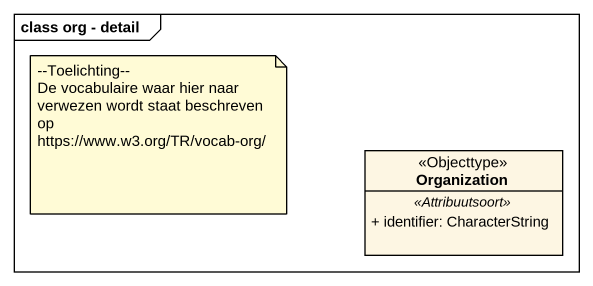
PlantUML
@startuml
mainframe class org - detail
hide circle
hide empty members
skinparam classAttributeIconSize 0
class Organization <<Objecttype>> {
  .. <<Attribuutsoort>> ..
  + identifier: CharacterString
}
note as N1
  ~--Toelichting~--
  De vocabulaire waar hier naar verwezen wordt staat beschreven op https://www.w3.org/TR/vocab-org/
end note
@enduml
